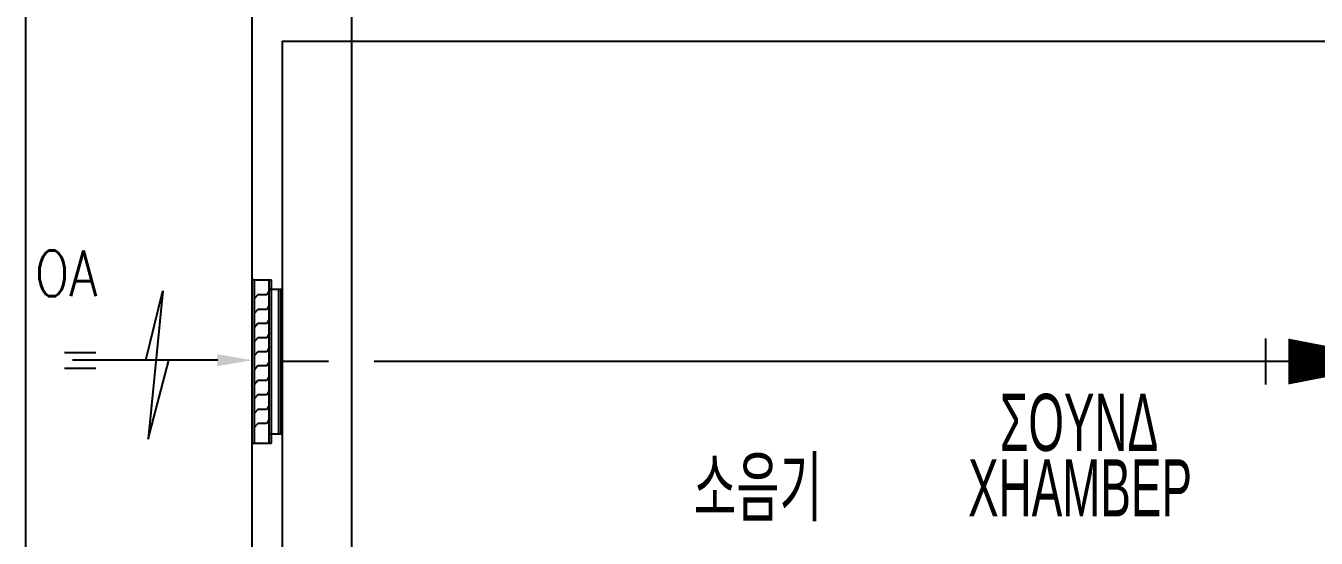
# Model space of a CAD drawing. Header units: millimetres. Extents: x -86 to 11742, y 5229 to 11464.
# Drawn here: x 9310.3 to 9378.1, y 5614.5 to 5641.4 of the extents above; entities that cross this region are included whole.
import ezdxf

# ---------------------------------------------------------------- set-up
doc = ezdxf.new("R2010")
doc.units = ezdxf.units.MM
doc.header["$LTSCALE"] = 5
doc.layers.get('0').update_dxf_attribs({"linetype": 'CONTINUOUS'})
for name, color, linetype in [('2', 2, 'CONTINUOUS'), ('FPP', 7, 'CONTINUOUS'), ('LGK-S', 121, 'CONTINUOUS'), ('NARA', 8, 'CONTINUOUS')]:
    doc.layers.add(name, color=color, linetype=linetype)
doc.styles.add('GHS', font='ROMANS.shx', dxfattribs={"bigfont": 'GHS.shx'})
doc.styles.get("Standard").update_dxf_attribs({"font": 'SYMBOL'})

# ---------------------------------------------------------------- blocks, each defined once
blk = doc.blocks.new('LU')
at = {"layer": '2', "color": 1}
for p, q in [((-2.3, -6.33), (-2.3, 7.06)), ((-0.67, 7.06), (-2.3, 7.06)), ((-2.09, -6.33), (-2.09, 7.06)), ((-0.88, 7.06), (-0.88, -6.33)), ((-0.88, 7.06), (-0.67, 7.06)), ((-0.67, 7.06), (-0.67, -6.33)), ((-3.1, -5.58), (-3.1, 6.31)), ((-2.09, 6.31), (-3.1, 6.31)), ((-2.9, -5.58), (-2.9, 6.31)), ((-2.09, -5.58), (-3.1, -5.58)), ((-0.67, -6.33), (-2.3, -6.33))]:
    blk.add_line(p, q, dxfattribs=at)
at = {"layer": 'FPP', "color": 1}
for p, q in [((-2.09, 6.2), (-1.9, 5.84)), ((-1.9, 5.84), (-1.18, 5.84)), ((-1.18, 5.84), (-0.88, 5.5)), ((-2.09, 5), (-1.9, 4.65)), ((-1.9, 4.65), (-1.18, 4.65)), ((-1.18, 4.65), (-0.88, 4.3)), ((-2.09, 3.84), (-1.9, 3.48)), ((-1.9, 3.48), (-1.18, 3.48)), ((-1.18, 3.48), (-0.88, 3.14)), ((-2.09, 2.67), (-1.9, 2.32)), ((-1.9, 2.32), (-1.18, 2.32)), ((-1.18, 2.32), (-0.88, 1.98)), ((-2.09, 1.51), (-1.9, 1.16)), ((-1.9, 1.16), (-1.18, 1.16)), ((-1.18, 1.16), (-0.88, 0.82)), ((-2.09, 0.35), (-1.9, 0)), ((-1.9, 0), (-1.18, 0)), ((-1.18, 0), (-0.88, -0.34)), ((-2.09, -0.85), (-1.9, -1.2)), ((-2.09, -2.01), (-1.9, -2.36)), ((-1.9, -1.2), (-1.18, -1.2)), ((-1.18, -1.2), (-0.88, -1.54)), ((-1.9, -2.36), (-1.18, -2.36)), ((-1.18, -2.36), (-0.88, -2.7)), ((-2.09, -3.21), (-1.9, -3.56)), ((-1.9, -3.56), (-1.18, -3.56)), ((-1.18, -3.56), (-0.88, -3.9)), ((-2.09, -4.37), (-1.9, -4.72)), ((-1.9, -4.72), (-1.18, -4.72)), ((-1.18, -4.72), (-0.88, -5.06))]:
    blk.add_line(p, q, dxfattribs=at)
blk = doc.blocks.new('ARW')
at = {"color": 1}
for p, q in [((-40.9, 662.7), (-40.9, 832.8)), ((0, 0), (0, 790)), ((44.2, 662.7), (44.2, 832.8)), ((-0.4, 391.4), (-377.1, 298.3)), ((-377.1, 298.3), (429, 379.3)), ((429, 379.3), (-0.4, 265.9))]:
    blk.add_line(p, q, dxfattribs=at)
blk.add_solid([(31.8, 2.3), (-32.3, 2.3), (-0.3, -190.2)], dxfattribs=at)

msp = doc.modelspace()

# ---------------------------------------------------------------- linework, layer by layer
at = {"layer": 'LGK-S'}
msp.add_lwpolyline([(9310.283, 5683.398), (9416.656, 5683.398), (9416.656, 5564.729), (9310.283, 5564.729)], close=True, dxfattribs=at)
at = {"layer": 'NARA', "color": 8}
for p, q in [((9327.402, 5656.555), (9327.402, 5588.886)), ((9322.165, 5642.246), (9322.165, 5573.02)), ((9323.765, 5640.646), (9323.765, 5574.62)), ((9323.765, 5640.646), (9465.607, 5640.646)), ((9375.485, 5622.599), (9375.485, 5625.012)), ((9326.202, 5623.805), (9323.718, 5623.805)), ((9385.665, 5623.805), (9328.602, 5623.805))]:
    msp.add_line(p, q, dxfattribs=at)
msp.add_lwpolyline([(9382.887, 5623.805, 0, 2.413, 0), (9376.664, 5623.805, 2.413, 2.413, 0)], format="xyseb", dxfattribs=at)

# ---------------------------------------------------------------- block references
at = {"layer": 'NARA', "color": 8, "xscale": -0.6400001599999766, "yscale": 0.6400001599999766, "zscale": 0.6400001599999766}
msp.add_blockref('LU', (9321.733, 5623.571), dxfattribs=at)
at = {"layer": 'NARA', "color": 8, "xscale": -0.009675108291570925, "yscale": 0.009675108291570925, "zscale": 0.009675108291570925, "rotation": 90}
msp.add_blockref('ARW', (9320.382, 5623.869), dxfattribs=at)
msp.add_blockref('ARW', (9320.382, 5623.869), dxfattribs=at)

# ---------------------------------------------------------------- texts
at = {"layer": 'NARA', "color": 8, "style": 'GHS', "width": 0.8}
msp.add_text('OA', height=2.4, dxfattribs=at).set_placement((9310.758, 5627.235))
at = {"layer": 'NARA', "color": 8, "width": 0.6}
for s, p in [('SOUND', (9361.506, 5619.108)), ('소음기', (9345.39, 5615.719)), ('CHAMBER', (9359.828, 5615.666))]:
    msp.add_text(s, height=3, dxfattribs=at).set_placement(p)

doc.saveas('drawing.dxf')
